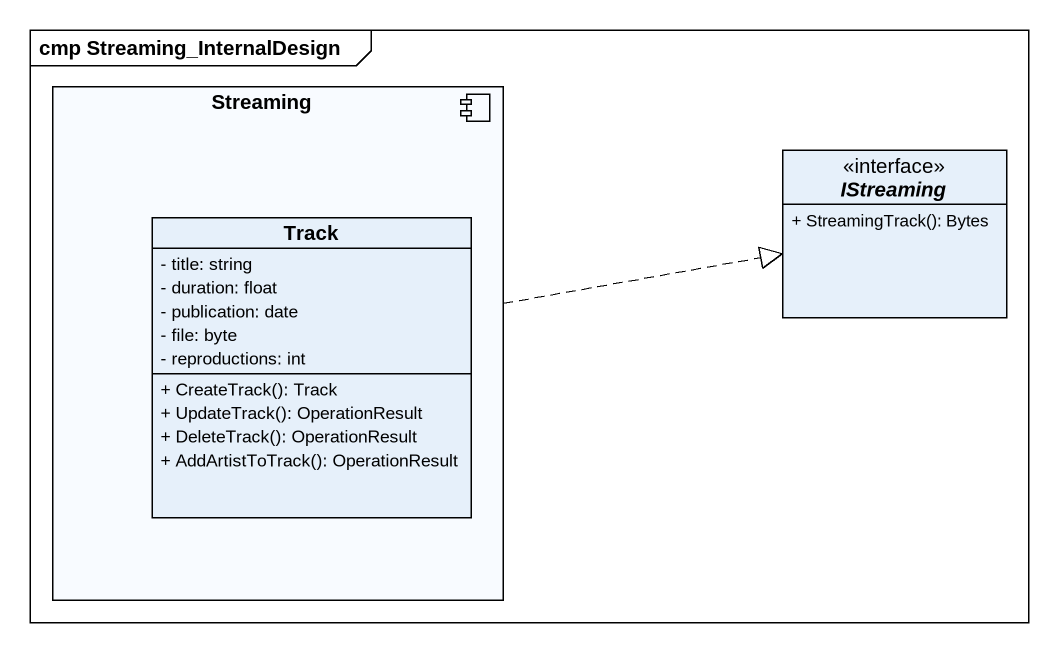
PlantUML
@startuml
mainframe cmp Streaming_InternalDesign
hide circle
hide empty members
skinparam classAttributeIconSize 0
component Streaming {
  class Track {
    - title: string
    - duration: float
    - publication: date
    - file: byte
    - reproductions: int
    + CreateTrack(): Track
    + UpdateTrack(): OperationResult
    + DeleteTrack(): OperationResult
    + AddArtistToTrack(): OperationResult
  }
}
interface IStreaming {
  + StreamingTrack(): Bytes
}
Streaming .right.|> IStreaming
@enduml
